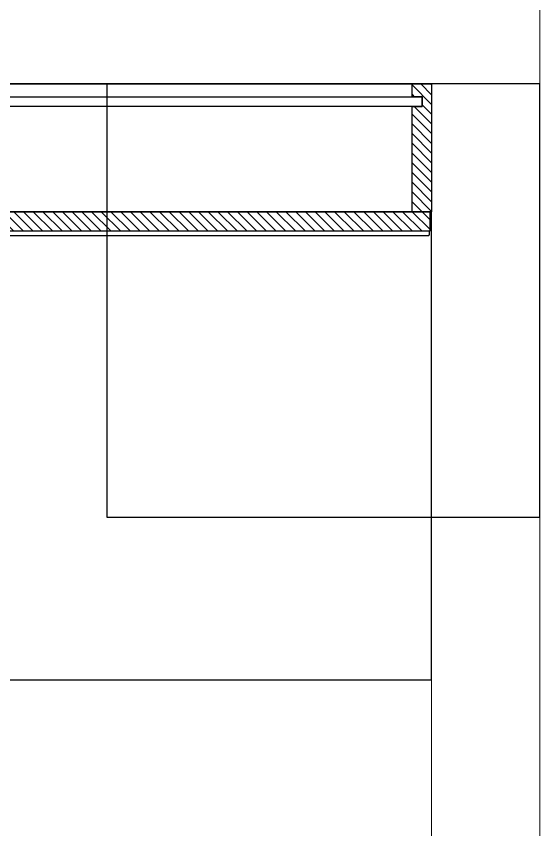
# Model space of a CAD drawing. Header units: millimetres. Extents: x 699029 to 727993, y 4486031 to 4516039.
# Drawn here: x 724228.3 to 724276.7, y 4490582.3 to 4490657.4 of the extents above; entities that cross this region are included whole.
import ezdxf

# ---------------------------------------------------------------- set-up
doc = ezdxf.new("R2010")
doc.units = ezdxf.units.MM
doc.set_wipeout_variables(frame=1)
for name, color, linetype in [('A-BA', 1, 'Continuous'), ('Deko_Ahsap01', 23, 'Continuous'), ('Deko_Ahsap02', 251, 'Continuous'), ('Deko_Tarama Ahsap', 8, 'Continuous'), ('PIU YAZI', 7, 'Continuous')]:
    doc.layers.add(name, color=color, linetype=linetype)
doc.layers.add('DBM_w_sld', color=111, linetype='Continuous', lineweight=20)
pattern_1 = [(135, (-14398.63643, 3082.1264), (-0.449012806, -0.449012806), [])]

# ---------------------------------------------------------------- blocks, each defined once
blk = doc.blocks.new('eb_banyo_ustdolap')
blk.add_wipeout([(50.986, 0), (151.021, 0), (151.021, -11.8), (150.871, -11.8), (150.871, -13.6), (150.821, -13.6), (150.821, -13.9), (150.817, -13.929), (150.807, -13.952), (150.792, -13.971), (150.779, -13.982), (150.758, -13.993), (150.734, -13.999), (150.676, -14), (101.286, -14), (101.263, -13.997), (101.241, -13.989), (101.232, -13.984), (101.222, -13.977), (101.211, -13.966), (101.201, -13.953), (101.195, -13.94), (101.189, -13.923), (101.187, -13.912), (101.186, -13.89), (101.186, -13.6), (101.136, -13.6), (101.136, -11.8), (100.836, -11.8), (100.836, -13.6), (100.786, -13.6), (100.786, -13.9), (100.785, -13.912), (100.784, -13.923), (100.781, -13.93), (100.779, -13.937), (100.776, -13.944), (100.772, -13.95), (100.768, -13.957), (100.764, -13.963), (100.759, -13.968), (100.752, -13.976), (100.744, -13.982), (100.736, -13.987), (100.718, -13.995), (100.706, -13.998), (100.692, -14), (51.286, -14), (51.274, -13.999), (51.262, -13.997), (51.25, -13.993), (51.243, -13.99), (51.235, -13.986), (51.226, -13.98), (51.22, -13.975), (51.215, -13.971), (51.209, -13.963), (51.204, -13.957), (51.198, -13.948), (51.195, -13.942), (51.192, -13.933), (51.189, -13.924), (51.187, -13.915), (51.186, -13.904), (51.186, -13.894), (51.186, -13.6), (51.136, -13.6), (51.136, -11.8), (50.986, -11.8)]).dxf.layer = 'Deko_Ahsap01'
at = {"layer": 'Deko_Tarama Ahsap', "ltscale": 0.8}
h = blk.add_hatch(dxfattribs=at)
h.set_pattern_fill('ANSI31', color=256, scale=0.2, angle=1170)
h.set_pattern_definition(pattern_1)
h.paths.add_polyline_path([(100.086, -11.8), (101.886, -11.8), (101.886, -2.1), (100.086, -2.1)])
h.paths.add_polyline_path([(52.786, -2.1), (51.836, -2.1), (51.836, -1.2), (52.786, -1.2), (52.786, 0), (50.986, 0), (50.986, -11.8), (52.786, -11.8)])
h.paths.add_polyline_path([(149.221, -2.1), (150.171, -2.1), (150.171, -1.2), (149.221, -1.2), (149.221, 0), (151.021, 0), (151.021, -11.8), (149.221, -11.8)])
h = blk.add_hatch(dxfattribs=at)
h.set_pattern_fill('ANSI31', color=256, scale=0.2, angle=1170)
h.set_pattern_definition(pattern_1)
h.paths.add_polyline_path([(51.136, -11.8), (100.836, -11.8), (100.836, -13.6), (51.136, -13.6)])
h.paths.add_polyline_path([(101.136, -11.8), (150.871, -11.8), (150.871, -13.6), (101.136, -13.6)])
at = {"layer": 'Defpoints', "color": 4}
for points in [[(51.186, -13.6), (51.186, -13.9, 0.414214), (51.286, -14), (100.686, -14, 0.414214), (100.786, -13.9), (100.786, -13.6), (51.186, -13.6)], [(101.186, -13.6), (101.186, -13.9, 0.414214), (101.286, -14), (150.721, -14, 0.414214), (150.821, -13.9), (150.821, -13.6), (101.186, -13.6)]]:
    blk.add_lwpolyline(points, format="xyb", dxfattribs=at)
at = {"layer": 'Deko_Ahsap01'}
for points in [[(50.986, 0), (151.021, 0), (151.021, -11.8), (50.986, -11.8)], [(149.221, -2.1), (150.171, -2.1), (150.171, -1.2), (149.221, -1.2), (149.221, 0), (151.021, 0), (151.021, -11.8), (149.221, -11.8)], [(52.786, -2.1), (51.836, -2.1), (51.836, -1.2), (52.786, -1.2), (52.786, 0), (50.986, 0), (50.986, -11.8), (52.786, -11.8)], [(100.086, -11.8), (101.886, -11.8), (101.886, -2.1), (100.086, -2.1)], [(51.136, -11.8), (100.836, -11.8), (100.836, -13.6), (51.136, -13.6)], [(101.136, -11.8), (150.871, -11.8), (150.871, -13.6), (101.136, -13.6)]]:
    blk.add_lwpolyline(points, close=True, dxfattribs=at)
at = {"layer": 'Deko_Ahsap02'}
blk.add_lwpolyline([(51.836, -1.2), (150.171, -1.2), (150.171, -2.1), (51.836, -2.1)], close=True, dxfattribs=at)

msp = doc.modelspace()

# ---------------------------------------------------------------- linework, layer by layer
at = {"layer": 'DBM_w_sld'}
msp.add_lwpolyline([(724276.7, 4490611.16), (724276.7, 4490501.16)], dxfattribs=at)

# ---------------------------------------------------------------- wipeouts: each hides what was drawn before it
msp.add_wipeout([(724166.665, 4490596.16), (724166.665, 4490639.36), (724266.7, 4490639.36), (724266.7, 4490596.16)]).dxf.layer = 'Deko_Ahsap02'

# ---------------------------------------------------------------- next in the draw order: linework, layer by layer
msp.add_lwpolyline([(724266.7, 4490611.16), (724266.7, 4490501.16)], dxfattribs=at)
at = {"layer": 'Deko_Ahsap01'}
msp.add_lwpolyline([(724266.702, 4490651.16), (724166.665, 4490651.16), (724166.665, 4490596.16), (724266.702, 4490596.16)], close=True, dxfattribs=at)

# ---------------------------------------------------------------- next in the draw order: block references
at = {"layer": 'PIU YAZI', "color": 6}
msp.add_blockref('eb_banyo_ustdolap', (724115.679, 4490651.16), dxfattribs=at)

# ---------------------------------------------------------------- next in the draw order: linework, layer by layer
at = {"layer": 'A-BA', "ltscale": 10}
msp.add_lwpolyline([(724236.7, 4490611.16), (724276.7, 4490611.16), (724276.7, 4490651.16), (724236.7, 4490651.16)], close=True, dxfattribs=at)
at = {"layer": 'DBM_w_sld'}
msp.add_lwpolyline([(723999.851, 4490651.16), (724276.7, 4490651.16), (724276.7, 4490666.16), (723999.851, 4490666.16)], dxfattribs=at)

doc.saveas('drawing.dxf')
